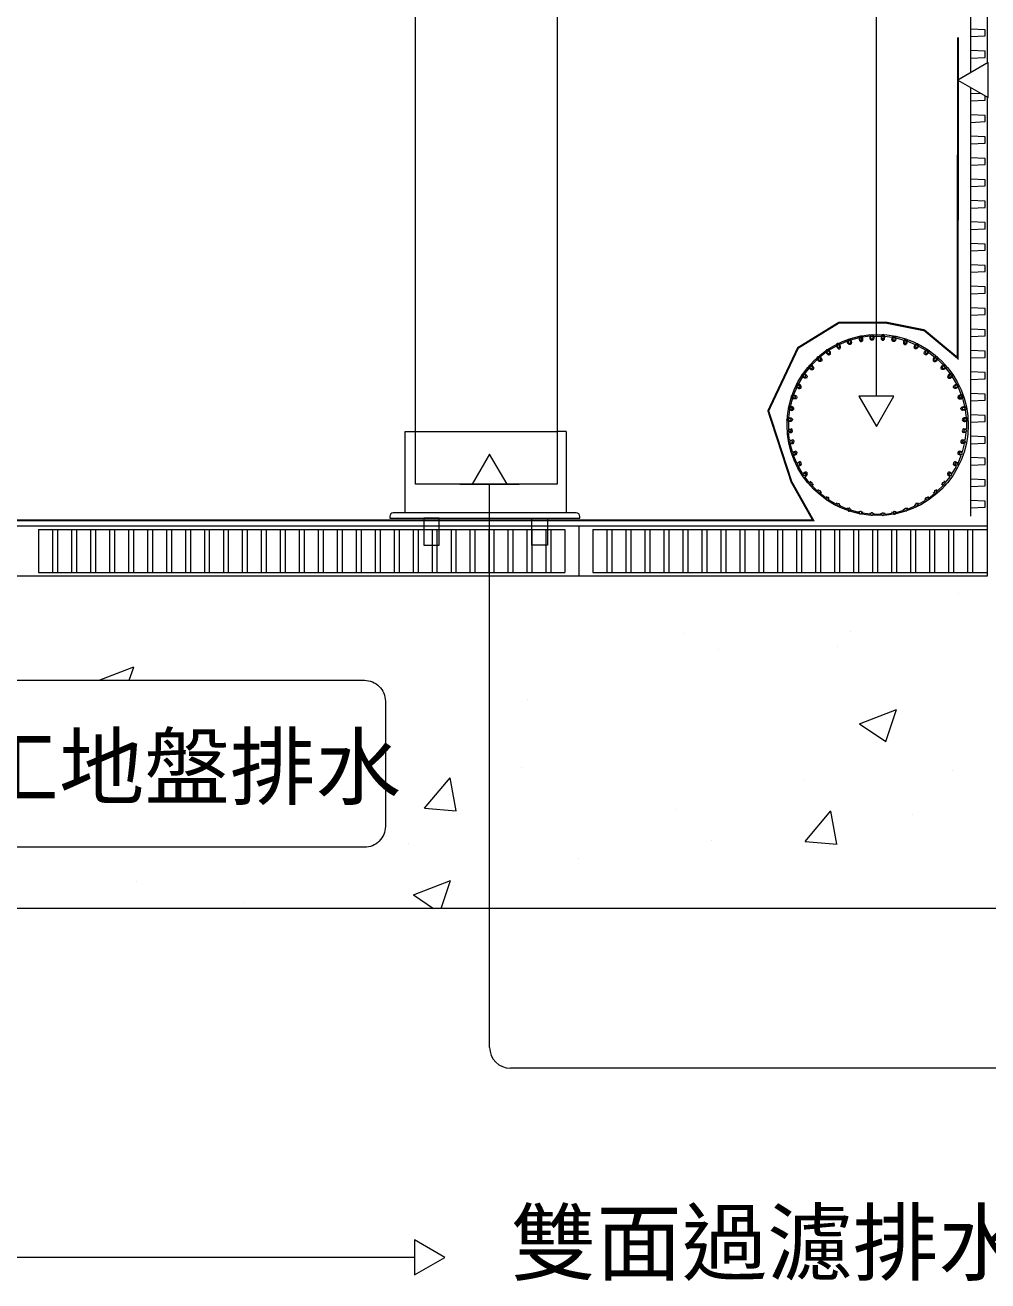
# Model space of a CAD drawing. Header units: millimetres. Extents: x 3083 to 7283, y 663 to 4579.
# Drawn here: x 4326 to 4787, y 2552 to 3153 of the extents above; entities that cross this region are included whole.
import ezdxf

# ---------------------------------------------------------------- set-up
doc = ezdxf.new("R2010")
doc.units = ezdxf.units.MM
doc.styles.add('微軟正黑體-20', font='Microsoft JhengHei.ttf', dxfattribs={"height": 20})

msp = doc.modelspace()

# ---------------------------------------------------------------- linework, layer by layer
at = {"lineweight": 5}
for p, q in [((4733.76, 2975.53), (4733.76, 3843.9)), ((4778.96, 3130.41, -163.19), (4778.96, 3556.79, -163.19)), ((4778.96, 2918.14, -163.19), (4778.96, 3123.32, -163.19)), ((4714.63, 2999.57), (4711.1, 2997.52)), ((4719.91, 3001.87), (4716.16, 3000.33)), ((4725.46, 3003.44), (4721.46, 3002.4)), ((4730.8, 3004.25), (4727.07, 3003.75)), ((4732.52, 3004.32), (4736.11, 3004.32)), ((4737.73, 3004.25), (4741.46, 3003.75)), ((4743.07, 3003.44), (4747.07, 3002.4)), ((4748.62, 3001.87), (4752.38, 3000.33)), ((4753.9, 2999.57), (4757.43, 2997.52)), ((4705.53, 2993.23), (4702.7, 2990.41)), ((4709.75, 2996.61), (4706.76, 2994.31)), ((4758.79, 2996.61), (4761.78, 2994.31)), ((4763, 2993.23), (4765.83, 2990.41)), ((4701.64, 2989.18), (4699.39, 2986.27)), ((4766.89, 2989.18), (4769.14, 2986.27)), ((4698.48, 2984.91), (4696.37, 2981.3)), ((4768.1, 2985.5), (4768.6, 2986)), ((4768.16, 2985.56), (4768.15, 2985.57)), ((4768.52, 2985.92), (4768.51, 2985.93)), ((4770.06, 2984.91), (4772.16, 2981.3)), ((4695.66, 2979.84), (4694.15, 2976.21)), ((4772.88, 2979.84), (4774.38, 2976.21)), ((4692.24, 2969.01), (4691.75, 2965.24)), ((4693.62, 2974.66), (4692.55, 2970.62)), ((4774.91, 2974.66), (4775.99, 2970.62)), ((4776.3, 2969.01), (4776.78, 2965.24)), ((4691.65, 2963.56), (4691.65, 2959.85)), ((4776.88, 2963.61), (4776.88, 2959.85)), ((4508.26, 2958.6, -606.74), (4513.2, 2958.6, -163.19)), ((4513.2, 2958.6, -163.19), (4581.1, 2958.6, -162.54)), ((4585.31, 2958.6, -606.74), (4581.11, 2958.6, -163.19)), ((4691.65, 2959.85), (4692.96, 2959.91)), ((4691.77, 2958.01), (4693.04, 2958.12)), ((4692.22, 2954.5), (4691.77, 2958.01)), ((4776.76, 2958.01), (4775.5, 2958.12)), ((4776.88, 2959.85), (4775.58, 2959.91)), ((4776.31, 2954.5), (4776.76, 2958.01)), ((4692.22, 2954.5), (4693.52, 2954.72)), ((4692.57, 2952.69), (4693.9, 2952.98)), ((4693.58, 2948.89), (4692.57, 2952.69)), ((4775.96, 2952.69), (4774.64, 2952.98)), ((4774.96, 2948.89), (4775.96, 2952.69)), ((4776.31, 2954.5), (4775.01, 2954.72)), ((4693.58, 2948.89), (4694.87, 2949.3)), ((4694.17, 2947.15), (4695.41, 2947.6)), ((4695.64, 2943.59), (4694.17, 2947.15)), ((4695.7, 2948.86), (4695.4, 2949.17)), ((4772.89, 2943.59), (4774.36, 2947.15)), ((4774.36, 2947.15), (4773.13, 2947.6)), ((4774.96, 2948.89), (4773.66, 2949.3)), ((4695.64, 2943.59), (4696.84, 2944.15)), ((4696.46, 2941.94), (4697.66, 2942.57)), ((4698.44, 2938.55), (4696.46, 2941.94)), ((4698.44, 2938.55), (4699.58, 2939.28)), ((4770.09, 2938.55), (4768.95, 2939.28)), ((4770.09, 2938.55), (4772.07, 2941.94)), ((4772.07, 2941.94), (4770.87, 2942.57)), ((4772.89, 2943.59), (4771.7, 2944.15)), ((4548.71, 2663.9), (4548.71, 2933.39)), ((4699.47, 2937.02), (4700.55, 2937.78)), ((4701.64, 2934.22), (4699.47, 2937.02)), ((4701.64, 2934.22), (4702.47, 2934.92)), ((4702.85, 2932.84), (4703.62, 2933.54)), ((4765.68, 2932.84), (4764.92, 2933.54)), ((4766.89, 2934.22), (4766.06, 2934.92)), ((4766.89, 2934.22), (4769.06, 2937.02)), ((4769.06, 2937.02), (4767.99, 2937.78)), ((4705.49, 2930.21), (4702.85, 2932.84)), ((4705.49, 2930.21), (4706.12, 2930.91)), ((4706.87, 2929), (4707.45, 2929.69)), ((4709.68, 2926.84), (4706.87, 2929)), ((4709.68, 2926.84), (4710.15, 2927.51)), ((4758.86, 2926.84), (4758.38, 2927.51)), ((4758.86, 2926.84), (4761.66, 2929)), ((4761.66, 2929), (4761.09, 2929.69)), ((4763.05, 2930.21), (4762.41, 2930.91)), ((4763.05, 2930.21), (4765.68, 2932.84)), ((4714.6, 2923.85), (4711.2, 2925.82)), ((4714.6, 2923.85), (4714.93, 2924.48)), ((4714.88, 2924.38), (4714.96, 2924.46)), ((4716.26, 2923.03), (4716.54, 2923.65)), ((4719.82, 2921.57), (4716.26, 2923.03)), ((4719.82, 2921.57), (4720.03, 2922.16)), ((4721.56, 2920.98), (4721.74, 2921.56)), ((4725.36, 2919.98), (4721.56, 2920.98)), ((4743.17, 2919.98), (4746.97, 2920.98)), ((4746.97, 2920.98), (4746.79, 2921.56)), ((4748.64, 2921.78), (4748.33, 2922.09)), ((4748.72, 2921.57), (4748.5, 2922.16)), ((4748.72, 2921.57), (4752.28, 2923.03)), ((4752.28, 2923.03), (4751.99, 2923.65)), ((4753.93, 2923.85), (4753.6, 2924.48)), ((4753.93, 2923.85), (4757.33, 2925.82)), ((4757.33, 2925.82), (4756.91, 2926.47)), ((4725.36, 2919.98), (4725.48, 2920.54)), ((4727.17, 2919.64), (4727.26, 2920.19)), ((4730.62, 2919.18), (4727.17, 2919.64)), ((4727.26, 2920.18), (4727.25, 2920.19)), ((4730.68, 2919.19), (4730.73, 2919.73)), ((4732.52, 2919.08), (4732.54, 2919.62)), ((4732.52, 2919.08), (4736.01, 2919.08)), ((4736.01, 2919.08), (4735.99, 2919.62)), ((4737.81, 2919.68), (4737.76, 2919.73)), ((4737.85, 2919.19), (4737.8, 2919.73)), ((4737.92, 2919.18), (4741.36, 2919.64)), ((4741.36, 2919.64), (4741.27, 2920.19)), ((4743.17, 2919.98), (4743.05, 2920.54)), ((4786.96, 2913.3, -163.19), (3698.71, 2913.3, -163.19)), ((4332.88, 2911.72, -163.19), (4584.7, 2911.72, -163.19)), ((4332.88, 2911.72, -163.19), (4332.88, 2891.2, -163.19)), ((4339.59, 2911.72, -163.19), (4339.59, 2891.2, -163.19)), ((4341.95, 2911.72, -163.19), (4341.95, 2891.2, -163.19)), ((4348.66, 2911.72, -163.19), (4348.66, 2891.2, -163.19)), ((4351.03, 2911.72, -163.19), (4351.03, 2891.2, -163.19)), ((4357.74, 2911.72, -163.19), (4357.74, 2891.2, -163.19)), ((4360.11, 2911.72, -163.19), (4360.11, 2891.2, -163.19)), ((4366.82, 2911.72, -163.19), (4366.82, 2891.2, -163.19)), ((4369.19, 2911.72, -163.19), (4369.19, 2891.2, -163.19)), ((4375.9, 2911.72, -163.19), (4375.9, 2891.2, -163.19)), ((4378.27, 2911.72, -163.19), (4378.27, 2891.2, -163.19)), ((4384.98, 2911.72, -163.19), (4384.98, 2891.2, -163.19)), ((4387.35, 2911.72, -163.19), (4387.35, 2891.2, -163.19)), ((4394.06, 2911.72, -163.19), (4394.06, 2891.2, -163.19)), ((4396.42, 2911.72, -163.19), (4396.42, 2891.2, -163.19)), ((4403.13, 2911.72, -163.19), (4403.13, 2891.2, -163.19)), ((4405.5, 2911.72, -163.19), (4405.5, 2891.2, -163.19)), ((4412.21, 2911.72, -163.19), (4412.21, 2891.2, -163.19)), ((4414.58, 2911.72, -163.19), (4414.58, 2891.2, -163.19)), ((4421.29, 2911.72, -163.19), (4421.29, 2891.2, -163.19)), ((4423.66, 2911.72, -163.19), (4423.66, 2891.2, -163.19)), ((4430.37, 2911.72, -163.19), (4430.37, 2891.2, -163.19)), ((4432.74, 2911.72, -163.19), (4432.74, 2891.2, -163.19)), ((4439.45, 2911.72, -163.19), (4439.45, 2891.2, -163.19)), ((4441.82, 2911.72, -163.19), (4441.82, 2891.2, -163.19)), ((4448.53, 2911.72, -163.19), (4448.53, 2891.2, -163.19)), ((4450.89, 2911.72, -163.19), (4450.89, 2891.2, -163.19)), ((4457.6, 2911.72, -163.19), (4457.6, 2891.2, -163.19)), ((4459.97, 2911.72, -163.19), (4459.97, 2891.2, -163.19)), ((4466.68, 2911.72, -163.19), (4466.68, 2891.2, -163.19)), ((4469.05, 2911.72, -163.19), (4469.05, 2891.2, -163.19)), ((4475.76, 2911.72, -163.19), (4475.76, 2891.2, -163.19)), ((4478.13, 2911.72, -163.19), (4478.13, 2891.2, -163.19)), ((4484.84, 2911.72, -163.19), (4484.84, 2891.2, -163.19)), ((4487.21, 2911.72, -163.19), (4487.21, 2891.2, -163.19)), ((4493.92, 2911.72, -163.19), (4493.92, 2891.2, -163.19)), ((4496.28, 2911.72, -163.19), (4496.28, 2891.2, -163.19)), ((4502.99, 2911.72, -163.19), (4502.99, 2891.2, -163.19)), ((4505.36, 2911.72, -163.19), (4505.36, 2891.2, -163.19)), ((4512.07, 2911.72, -163.19), (4512.07, 2891.2, -163.19)), ((4514.44, 2911.72, -163.19), (4514.44, 2891.2, -163.19)), ((4521.15, 2911.72, -163.19), (4521.15, 2891.2, -163.19)), ((4523.52, 2911.72, -163.19), (4523.52, 2891.2, -163.19)), ((4530.23, 2911.72, -163.19), (4530.23, 2891.2, -163.19)), ((4532.6, 2911.72, -163.19), (4532.6, 2891.2, -163.19)), ((4539.31, 2911.72, -163.19), (4539.31, 2891.2, -163.19)), ((4541.68, 2911.72, -163.19), (4541.68, 2891.2, -163.19)), ((4548.39, 2911.72, -163.19), (4548.39, 2891.2, -163.19)), ((4550.75, 2911.72, -163.19), (4550.75, 2891.2, -163.19)), ((4557.46, 2911.72, -163.19), (4557.46, 2891.2, -163.19)), ((4559.83, 2911.72, -163.19), (4559.83, 2891.2, -163.19)), ((4566.54, 2911.72, -163.19), (4566.54, 2891.2, -163.19)), ((4568.91, 2911.72, -163.19), (4568.91, 2891.2, -163.19)), ((4575.62, 2911.72, -163.19), (4575.62, 2891.2, -163.19)), ((4577.99, 2911.72, -163.19), (4577.99, 2891.2, -163.19)), ((4584.7, 2911.72, -163.19), (4584.7, 2891.2, -163.19)), ((4591.41, 2913.3, -163.19), (4591.41, 2889.62, -163.19)), ((4598.12, 2911.72, -163.19), (4786.96, 2911.72, -163.19)), ((4598.12, 2911.72, -163.19), (4598.12, 2891.2, -163.19)), ((4604.83, 2911.72, -163.19), (4604.83, 2891.2, -163.19)), ((4607.2, 2911.72, -163.19), (4607.2, 2891.2, -163.19)), ((4613.91, 2911.72, -163.19), (4613.91, 2891.2, -163.19)), ((4616.28, 2911.72, -163.19), (4616.28, 2891.2, -163.19)), ((4622.99, 2911.72, -163.19), (4622.99, 2891.2, -163.19)), ((4625.35, 2911.72, -163.19), (4625.35, 2891.2, -163.19)), ((4632.06, 2911.72, -163.19), (4632.06, 2891.2, -163.19)), ((4634.43, 2911.72, -163.19), (4634.43, 2891.2, -163.19)), ((4641.14, 2911.72, -163.19), (4641.14, 2891.2, -163.19)), ((4643.51, 2911.72, -163.19), (4643.51, 2891.2, -163.19)), ((4650.22, 2911.72, -163.19), (4650.22, 2891.2, -163.19)), ((4652.59, 2911.72, -163.19), (4652.59, 2891.2, -163.19)), ((4659.3, 2911.72, -163.19), (4659.3, 2891.2, -163.19)), ((4661.67, 2911.72, -163.19), (4661.67, 2891.2, -163.19)), ((4668.38, 2911.72, -163.19), (4668.38, 2891.2, -163.19)), ((4670.75, 2911.72, -163.19), (4670.75, 2891.2, -163.19)), ((4677.46, 2911.72, -163.19), (4677.46, 2891.2, -163.19)), ((4679.82, 2911.72, -163.19), (4679.82, 2891.2, -163.19)), ((4686.53, 2911.72, -163.19), (4686.53, 2891.2, -163.19)), ((4688.9, 2911.72, -163.19), (4688.9, 2891.2, -163.19)), ((4695.61, 2911.72, -163.19), (4695.61, 2891.2, -163.19)), ((4697.98, 2911.72, -163.19), (4697.98, 2891.2, -163.19)), ((4704.69, 2911.72, -163.19), (4704.69, 2891.2, -163.19)), ((4707.06, 2911.72, -163.19), (4707.06, 2891.2, -163.19)), ((4713.77, 2911.72, -163.19), (4713.77, 2891.2, -163.19)), ((4716.14, 2911.72, -163.19), (4716.14, 2891.2, -163.19)), ((4722.85, 2911.72, -163.19), (4722.85, 2891.2, -163.19)), ((4725.22, 2911.72, -163.19), (4725.22, 2891.2, -163.19)), ((4731.93, 2911.72, -163.19), (4731.93, 2891.2, -163.19)), ((4734.29, 2911.72, -163.19), (4734.29, 2891.2, -163.19)), ((4741, 2911.72, -163.19), (4741, 2891.2, -163.19)), ((4743.37, 2911.72, -163.19), (4743.37, 2891.2, -163.19)), ((4750.08, 2911.72, -163.19), (4750.08, 2891.2, -163.19)), ((4752.45, 2911.72, -163.19), (4752.45, 2891.2, -163.19)), ((4759.16, 2911.72, -163.19), (4759.16, 2891.2, -163.19)), ((4761.53, 2911.72, -163.19), (4761.53, 2891.2, -163.19)), ((4768.24, 2911.72, -163.19), (4768.24, 2891.2, -163.19)), ((4770.61, 2911.72, -163.19), (4770.61, 2891.2, -163.19)), ((4777.32, 2911.72, -163.19), (4777.32, 2891.2, -163.19)), ((4779.69, 2911.72, -163.19), (4779.69, 2891.2, -163.19)), ((4332.88, 2891.2, -163.19), (4584.7, 2891.2, -163.19)), ((4598.12, 2891.2, -163.19), (4786.96, 2891.2, -163.19)), ((6001.34, 2653.9), (4558.71, 2653.9)), ((4512.78, 2563.4, -163.19), (3963.25, 2563.4, -163.19))]:
    msp.add_line(p, q, dxfattribs=at)
at = {"color": 0, "lineweight": 5}
for p, q in [((4508.26, 2919.67, -606.74), (4508.26, 2958.6, -606.74)), ((4585.31, 2958.6, -606.74), (4585.31, 2919.67, -606.74)), ((4534.47, 2933.39, -163.19), (4562.82, 2933.39, -163.19)), ((4500.97, 2918.05, -606.74), (4500.97, 2917.24, -606.74)), ((4500.97, 2917.24, -606.74), (4591.81, 2917.24, -606.74)), ((4590.19, 2919.67, -606.74), (4502.6, 2919.67, -606.74)), ((4591.81, 2917.24, -606.74), (4591.81, 2918.05, -606.74))]:
    msp.add_line(p, q, dxfattribs=at)
at = {"linetype": 'Continuous', "lineweight": 5}
for p, q in [((4505.42, 2919.8, -326.37), (4505.42, 2919.8, -326.37)), ((4773.26, 2881.2, -163.19), (4773.26, 2881.2, -163.19)), ((4641.34, 2862.16, -163.19), (4641.34, 2862.16, -163.19)), ((4721.63, 2862.94, -163.19), (4721.63, 2862.94, -163.19)), ((4715.06, 2855.75, -163.19), (4715.06, 2855.75, -163.19)), ((4658.04, 2854.57, -163.19), (4658.04, 2854.57, -163.19)), ((4361.81, 2839.61, -163.19), (4378.4, 2845.97, -163.19)), ((4376.26, 2839.61, -163.19), (4378.39, 2845.96, -163.19)), ((4497.63, 2833.45, -163.19), (4497.63, 2833.45, -163.19)), ((4566.94, 2830.33, -163.19), (4566.94, 2830.33, -163.19)), ((4725.64, 2818.8, -163.19), (4743.43, 2825.63, -163.19)), ((4738.27, 2810.27, -163.19), (4743.42, 2825.62, -163.19)), ((4725.64, 2818.79, -163.19), (4738.27, 2810.27, -163.19)), ((4563.91, 2797.73, -163.19), (4563.91, 2797.73, -163.19)), ((4770.17, 2796.65, -163.19), (4770.17, 2796.65, -163.19)), ((4517.59, 2778.4, -163.19), (4529.83, 2792.99, -163.19)), ((4532.73, 2777.06, -163.19), (4529.79, 2792.98, -163.19)), ((4699.5, 2792, -163.19), (4699.5, 2792, -163.19)), ((4517.59, 2778.4, -163.19), (4532.77, 2777.07, -163.19)), ((4638.25, 2777.6, -163.19), (4638.25, 2777.6, -163.19)), ((4699.77, 2762.46, -163.19), (4712.02, 2777.05, -163.19)), ((4714.91, 2761.12, -163.19), (4711.97, 2777.04, -163.19)), ((4751.01, 2775.43, -163.19), (4751.01, 2775.43, -163.19)), ((4509.95, 2761.34, -163.19), (4509.95, 2761.34, -163.19)), ((4654.81, 2762.76, -163.19), (4654.81, 2762.76, -163.19)), ((4699.77, 2762.46, -163.19), (4714.96, 2761.13, -163.19)), ((4591.22, 2754.39, -163.19), (4591.22, 2754.39, -163.19)), ((4379.54, 2743.46, -163.19), (4379.54, 2743.46, -163.19)), ((4512.23, 2736.88, -163.19), (4530.01, 2743.71, -163.19)), ((4525.52, 2730.32, -163.19), (4530.01, 2743.7, -163.19)), ((4512.22, 2736.87, -163.19), (4521.93, 2730.32, -163.19)), ((4430.81, 2733.27, -163.19), (4430.81, 2733.27, -163.19))]:
    msp.add_line(p, q, dxfattribs=at)
at = {"lineweight": 5, "elevation": -163.19}
for points in [[(4786.96, 3135.03), (4786.96, 3556.79), (4893.7, 3556.79), (4893.7, 2876.56), (4997.87, 2876.56), (4997.87, 2936.28), (5067.32, 2936.28), (5067.32, 2730.32), (3434.58, 2730.32), (3434.58, 2868.97), (3606.28, 2868.97)], [(4778.96, 3147.66), (4785.8, 3147.97), (4785.8, 3150.91), (4778.96, 3151.22)], [(4778.96, 3137.4), (4785.8, 3137.72), (4785.8, 3140.66), (4778.96, 3140.97)], [(4779.45, 3130.69), (4778.96, 3130.72)], [(4784.34, 3120.22), (4778.96, 3120.46)], [(4778.96, 3116.9), (4785.8, 3117.21), (4785.8, 3119.38)], [(3956.21, 2889.62), (4786.96, 2889.62), (4786.96, 3118.7)], [(4778.96, 3106.64), (4785.8, 3106.96), (4785.8, 3109.9), (4778.96, 3110.21)], [(4778.96, 3096.39), (4785.8, 3096.7), (4785.8, 3099.64), (4778.96, 3099.96)], [(4778.96, 3086.13), (4785.8, 3086.45), (4785.8, 3089.39), (4778.96, 3089.7)], [(4778.96, 3075.88), (4785.8, 3076.19), (4785.8, 3079.13), (4778.96, 3079.45)], [(4778.96, 3065.63), (4785.8, 3065.94), (4785.8, 3068.88), (4778.96, 3069.2)], [(4778.96, 3055.37), (4785.8, 3055.69), (4785.8, 3058.63), (4778.96, 3058.94)], [(4778.96, 3045.12), (4785.8, 3045.43), (4785.8, 3048.37), (4778.96, 3048.69)], [(4778.96, 3034.87), (4785.8, 3035.18), (4785.8, 3038.12), (4778.96, 3038.43)], [(4778.96, 3024.61), (4785.8, 3024.93), (4785.8, 3027.87), (4778.96, 3028.18)], [(4778.96, 3014.36), (4785.8, 3014.67), (4785.8, 3017.61), (4778.96, 3017.93)], [(4778.96, 3004.1), (4785.8, 3004.42), (4785.8, 3007.36), (4778.96, 3007.67)], [(4778.96, 2993.85), (4785.8, 2994.16), (4785.8, 2997.1), (4778.96, 2997.42)], [(4778.96, 2983.6), (4785.8, 2983.91), (4785.8, 2986.85), (4778.96, 2987.17)], [(4778.96, 2973.34), (4785.8, 2973.66), (4785.8, 2976.6), (4778.96, 2976.91)], [(4778.96, 2963.09), (4785.8, 2963.4), (4785.8, 2966.34), (4778.96, 2966.66)], [(4778.96, 2952.84), (4785.8, 2953.15), (4785.8, 2956.09), (4778.96, 2956.4)], [(4778.96, 2942.58), (4785.8, 2942.9), (4785.8, 2945.84), (4778.96, 2946.15)], [(4778.96, 2932.33), (4785.8, 2932.64), (4785.8, 2935.58), (4778.96, 2935.9)], [(4778.96, 2922.07), (4785.8, 2922.39), (4785.8, 2925.33), (4778.96, 2925.64)]]:
    msp.add_lwpolyline(points, dxfattribs=at)
at = {"lineweight": 5}
for points, elevation in [([(4513.32, 3501.62), (4581.22, 3501.61), (4581.1, 2933.39), (4513.2, 2933.39)], -163.19), ([(4787.3, 3135.22), (4772.82, 3126.87), (4787.3, 3118.51)], -163.19), ([(4524.59, 2917.24), (4517.16, 2917.24), (4517.16, 2904.27), (4524.59, 2904.27)], -606.74), ([(4568.98, 2917.24), (4576.41, 2917.24), (4576.41, 2904.27), (4568.98, 2904.27)], -606.74), ([(4512.78, 2555.04), (4527.25, 2563.4), (4512.78, 2571.75)], -163.19)]:
    msp.add_lwpolyline(points, close=True, dxfattribs=dict(at, elevation=elevation))
at = {"lineweight": 5, "const_width": 1, "elevation": -163.19}
msp.add_lwpolyline([(3870.89, 2916.21), (4703.49, 2916.21), (4693.13, 2934.61), (4682.05, 2968.57), (4696.26, 2998.68), (4715.78, 3010.72), (4738.67, 3010.72), (4756.71, 3007.1), (4772.64, 2993.86), (4772.85, 3147.38)], dxfattribs=at)
at = {"lineweight": 5}
for points in [[(4715.11, 2998.66, 0.079695), (4715.48, 2998.38, 0.107125), (4715.9, 2998.25, 0.285261), (4716.48, 2998.54, 0.107125), (4716.62, 2998.96, 0.079695), (4716.6, 2999.42, 0.134754), (4716.1, 3000.39, 0.079695), (4715.74, 3000.68, 0.107125), (4715.32, 3000.81, 0.285692), (4714.74, 3000.51, 0.107125), (4714.6, 3000.09, 0.079695), (4714.62, 2999.63, 0.134349), (4715.11, 2998.67)], [(4715.34, 2999.03, 0.079695), (4715.53, 2998.88, 0.107125), (4715.76, 2998.81, 0.285894), (4716.07, 2998.97, 0.107125), (4716.15, 2999.2, 0.079695), (4716.13, 2999.45, 0.13535), (4715.86, 2999.97, 0.079695), (4715.67, 3000.12, 0.107125), (4715.44, 3000.19, 0.286324), (4715.13, 3000.03, 0.107125), (4715.05, 2999.8, 0.079695), (4715.06, 2999.55, 0.134944), (4715.33, 2999.03)], [(4721.51, 3002.33, -0.135203), (4721.83, 3001.29, -0.079695), (4721.77, 3000.83, -0.107125), (4721.56, 3000.45, -0.285737), (4720.94, 3000.25, -0.107125), (4720.54, 3000.45, -0.079695), (4720.24, 3000.8, -0.134797), (4719.91, 3001.83, -0.079695), (4719.97, 3002.29, -0.107125), (4720.18, 3002.68, -0.286168), (4720.8, 3002.87, -0.107125), (4721.2, 3002.67, -0.079695), (4721.51, 3002.33, -0.067313)], [(4721.21, 3001.92, -0.1351), (4721.39, 3001.36, -0.079695), (4721.36, 3001.11, -0.107125), (4721.24, 3000.91, -0.285628), (4720.91, 3000.8, -0.107125), (4720.69, 3000.91, -0.079695), (4720.53, 3001.09, -0.134694), (4720.35, 3001.65, -0.079695), (4720.38, 3001.9, -0.107125), (4720.5, 3002.11, -0.286059), (4720.83, 3002.22, -0.107125), (4721.05, 3002.11, -0.079695), (4721.21, 3001.92, -0.067313)], [(4725.69, 3002.3, 0.079695), (4725.96, 3001.93, 0.107125), (4726.33, 3001.7, 0.28571), (4726.97, 3001.84, 0.107125), (4727.22, 3002.2, 0.079695), (4727.32, 3002.65, 0.134366), (4727.09, 3003.71, 0.079695), (4726.81, 3004.09, 0.107125), (4726.44, 3004.32, 0.286141), (4725.8, 3004.18, 0.107125), (4725.56, 3003.82, 0.079695), (4725.46, 3003.36, 0.134772), (4725.68, 3002.31)], [(4726.7, 3003.33, 0.079695), (4726.55, 3003.53, 0.107125), (4726.35, 3003.65, 0.285625), (4726, 3003.58, 0.107125), (4725.87, 3003.38, 0.079695), (4725.82, 3003.13, 0.134286), (4725.94, 3002.57)], [(4725.94, 3002.56, 0.079695), (4726.09, 3002.36, 0.107125), (4726.29, 3002.24, 0.285194), (4726.64, 3002.31, 0.107125), (4726.77, 3002.51, 0.079695), (4726.82, 3002.75, 0.133881), (4726.7, 3003.32)], [(4732.45, 3004.24, -0.134815), (4732.49, 3003.16, -0.079695), (4732.32, 3002.73, -0.107125), (4732.01, 3002.42, -0.286187), (4731.36, 3002.39, -0.107125), (4731.04, 3002.68, -0.079695), (4730.83, 3003.1, -0.13522), (4730.78, 3004.18, -0.079695), (4730.96, 3004.61, -0.107125), (4731.26, 3004.93, -0.286617), (4731.91, 3004.95, -0.107125), (4732.24, 3004.66, -0.079695), (4732.45, 3004.25, -0.067313)], [(4732.02, 3003.92, -0.13447), (4732.05, 3003.34, -0.079695), (4731.95, 3003.11, -0.107125), (4731.79, 3002.94, -0.28582), (4731.44, 3002.92, -0.107125), (4731.26, 3003.08, -0.079695), (4731.15, 3003.31, -0.134875), (4731.12, 3003.89, -0.079695), (4731.22, 3004.12, -0.107125), (4731.38, 3004.29, -0.286251), (4731.73, 3004.31, -0.107125), (4731.91, 3004.15, -0.079695), (4732.02, 3003.93, -0.067313)], [(4736.04, 3003.16, 0.079695), (4736.22, 3002.73, 0.107125), (4736.52, 3002.42, 0.285988), (4737.17, 3002.39, 0.107125), (4737.5, 3002.68, 0.079695), (4737.71, 3003.1, 0.134628), (4737.75, 3004.18, 0.079695), (4737.57, 3004.61, 0.107125), (4737.27, 3004.93, 0.286419), (4736.62, 3004.95, 0.107125), (4736.29, 3004.66, 0.079695), (4736.08, 3004.25, 0.135034), (4736.04, 3003.16)], [(4736.49, 3003.34, 0.079695), (4736.58, 3003.11, 0.107125), (4736.75, 3002.94, 0.286355), (4737.1, 3002.92, 0.107125), (4737.27, 3003.08, 0.079695), (4737.39, 3003.31, 0.134973), (4737.41, 3003.89, 0.079695), (4737.32, 3004.12, 0.107125), (4737.15, 3004.29, 0.286786), (4736.8, 3004.31, 0.107125), (4736.63, 3004.15, 0.079695), (4736.51, 3003.93, 0.135379), (4736.49, 3003.34)], [(4743.08, 3003.36, -0.135077), (4742.85, 3002.3, -0.079695), (4742.57, 3001.93, -0.107125), (4742.2, 3001.7, -0.286465), (4741.56, 3001.84, -0.107125), (4741.32, 3002.2, -0.079695), (4741.22, 3002.65, -0.135482), (4741.45, 3003.71, -0.079695), (4741.72, 3004.09, -0.107125), (4742.1, 3004.32, -0.286896), (4742.73, 3004.18, -0.107125), (4742.98, 3003.82, -0.079695), (4743.08, 3003.36, -0.067313)], [(4742.72, 3003.14, -0.135562), (4742.59, 3002.56, -0.079695), (4742.44, 3002.36, -0.107125), (4742.24, 3002.24, -0.286981), (4741.9, 3002.31, -0.107125), (4741.77, 3002.51, -0.079695), (4741.71, 3002.75, -0.135968), (4741.84, 3003.33, -0.079695), (4741.99, 3003.53, -0.107125), (4742.19, 3003.65, -0.284708), (4742.53, 3003.58, -0.107125), (4742.66, 3003.38, -0.079695), (4742.72, 3003.13, -0.067313)], [(4746.71, 3001.29, 0.079695), (4746.76, 3000.83, 0.107125), (4746.97, 3000.45, 0.286438), (4747.6, 3000.25, 0.107125), (4747.99, 3000.45, 0.079695), (4748.3, 3000.8, 0.135051), (4748.62, 3001.83, 0.079695), (4748.56, 3002.29, 0.107125), (4748.35, 3002.68, 0.286869), (4747.73, 3002.87, 0.107125), (4747.34, 3002.67, 0.079695), (4747.03, 3002.33, 0.135456), (4746.71, 3001.29)], [(4747.15, 3001.36, 0.079695), (4747.18, 3001.11, 0.107125), (4747.29, 3000.91, 0.286547), (4747.63, 3000.8, 0.107125), (4747.84, 3000.91, 0.079695), (4748.01, 3001.09, 0.135154), (4748.18, 3001.65, 0.079695), (4748.15, 3001.9, 0.107125), (4748.04, 3002.11, 0.286978), (4747.7, 3002.22, 0.107125), (4747.49, 3002.11, 0.079695), (4747.32, 3001.92, 0.135559), (4747.15, 3001.36)], [(4753.92, 2999.63, -0.1355), (4753.42, 2998.66, -0.079695), (4753.06, 2998.38, -0.107125), (4752.64, 2998.25, -0.286914), (4752.06, 2998.54, -0.107125), (4751.92, 2998.96, -0.079695), (4751.94, 2999.42, -0.135905), (4752.43, 3000.39, -0.079695), (4752.79, 3000.68, -0.107125), (4753.21, 3000.81, -0.284641), (4753.79, 3000.51, -0.107125), (4753.94, 3000.09, -0.079695), (4753.92, 2999.63, -0.067313)], [(4753.47, 2999.55, -0.134904), (4753.2, 2999.03, -0.079695), (4753, 2998.88, -0.107125), (4752.77, 2998.81, -0.286281), (4752.46, 2998.97, -0.107125), (4752.39, 2999.2, -0.079695), (4752.4, 2999.45, -0.135309), (4752.67, 2999.97, -0.079695), (4752.87, 3000.12, -0.107125), (4753.1, 3000.19, -0.286712), (4753.41, 3000.03, -0.107125), (4753.48, 2999.8, -0.079695), (4753.47, 2999.55, -0.067313)], [(4706.82, 2994.27, -0.136231), (4707.52, 2993.43, -0.079695), (4707.64, 2992.99, -0.107125), (4707.6, 2992.55, -0.286829), (4707.1, 2992.13, -0.107125), (4706.66, 2992.16, -0.079695), (4706.24, 2992.36, -0.135825), (4705.54, 2993.19, -0.079695), (4705.42, 2993.64, -0.107125), (4705.47, 2994.08, -0.28726), (4705.97, 2994.5, -0.107125), (4706.4, 2994.46, -0.079695), (4706.82, 2994.26, -0.067313)], [(4706.39, 2992.78, 0.079695), (4706.62, 2992.68, 0.107125), (4706.85, 2992.68, 0.285868), (4707.11, 2992.91, 0.107125), (4707.13, 2993.15, 0.079695), (4707.05, 2993.39, 0.135326), (4706.66, 2993.82, 0.079695), (4706.43, 2993.92, 0.107125), (4706.19, 2993.93, 0.286299), (4705.93, 2993.69, 0.107125), (4705.91, 2993.45, 0.079695), (4705.99, 2993.21, 0.13492), (4706.39, 2992.78)], [(4710.4, 2995.65, 0.079695), (4710.8, 2995.42, 0.107125), (4711.23, 2995.35, 0.287195), (4711.76, 2995.73, 0.107125), (4711.84, 2996.16, 0.079695), (4711.76, 2996.61, 0.134029), (4711.13, 2997.5, 0.079695), (4710.73, 2997.73, 0.107125), (4710.3, 2997.8, 0.284922), (4709.76, 2997.42, 0.107125), (4709.68, 2996.99, 0.079695), (4709.77, 2996.54, 0.136169), (4710.4, 2995.64)], [(4710.98, 2997.06, -0.135165), (4711.29, 2996.57, -0.079695), (4711.33, 2996.32, -0.107125), (4711.27, 2996.09, -0.285698), (4710.98, 2995.9, -0.107125), (4710.75, 2995.95, -0.079695), (4710.54, 2996.08, -0.13476), (4710.22, 2996.58, -0.079695), (4710.18, 2996.82, -0.107125), (4710.24, 2997.06, -0.286128), (4710.53, 2997.25, -0.107125), (4710.76, 2997.2, -0.079695), (4710.98, 2997.06, -0.067313)], [(4758.77, 2996.54, -0.136225), (4758.14, 2995.65, -0.079695), (4757.74, 2995.42, -0.107125), (4757.3, 2995.35, -0.28498), (4756.77, 2995.73, -0.107125), (4756.69, 2996.16, -0.079695), (4756.77, 2996.61, -0.134085), (4757.4, 2997.5, -0.079695), (4757.8, 2997.73, -0.107125), (4758.24, 2997.8, -0.285411), (4758.77, 2997.42, -0.107125), (4758.85, 2996.99, -0.079695), (4758.76, 2996.54, -0.067313)], [(4757.24, 2996.57, 0.079695), (4757.21, 2996.32, 0.107125), (4757.26, 2996.09, 0.286477), (4757.56, 2995.9, 0.107125), (4757.79, 2995.95, 0.079695), (4758, 2996.08, 0.135088), (4758.32, 2996.58, 0.079695), (4758.35, 2996.82, 0.107125), (4758.3, 2997.06, 0.286908), (4758, 2997.25, 0.107125), (4757.77, 2997.2, 0.079695), (4757.56, 2997.06, 0.135494), (4757.24, 2996.57)], [(4761.01, 2993.43, 0.079695), (4760.89, 2992.99, 0.107125), (4760.94, 2992.55, 0.285346), (4761.43, 2992.13, 0.107125), (4761.87, 2992.16, 0.079695), (4762.29, 2992.36, 0.134023), (4762.99, 2993.19, 0.079695), (4763.11, 2993.64, 0.107125), (4763.07, 2994.08, 0.285776), (4762.57, 2994.5, 0.107125), (4762.13, 2994.46, 0.079695), (4761.71, 2994.26, 0.134429), (4761.02, 2993.44)], [(4762.54, 2993.21, -0.134928), (4762.15, 2992.78, -0.079695), (4761.92, 2992.68, -0.107125), (4761.68, 2992.68, -0.286307), (4761.42, 2992.91, -0.107125), (4761.4, 2993.15, -0.079695), (4761.48, 2993.39, -0.135334), (4761.88, 2993.82, -0.079695), (4762.11, 2993.92, -0.107125), (4762.34, 2993.93, -0.286738), (4762.6, 2993.69, -0.107125), (4762.62, 2993.45, -0.079695), (4762.54, 2993.21, -0.067313)], [(4702.51, 2988.41, 0.079695), (4702.95, 2988.29, 0.107125), (4703.39, 2988.34, 0.284839), (4703.81, 2988.84, 0.107125), (4703.78, 2989.27, 0.079695), (4703.58, 2989.69, 0.134357), (4702.74, 2990.39, 0.079695), (4702.3, 2990.51, 0.107125), (4701.86, 2990.47, 0.285269), (4701.44, 2989.97, 0.107125), (4701.47, 2989.53, 0.079695), (4701.67, 2989.11, 0.136497), (4702.52, 2988.41)], [(4702.71, 2989.94, -0.135141), (4703.14, 2989.55, -0.079695), (4703.24, 2989.32, -0.107125), (4703.25, 2989.08, -0.285672), (4703.01, 2988.82, -0.107125), (4702.77, 2988.8, -0.079695), (4702.54, 2988.88, -0.134736), (4702.1, 2989.28, -0.079695), (4702, 2989.51, -0.107125), (4702, 2989.74, -0.286103), (4702.23, 2990, -0.107125), (4702.47, 2990.02, -0.079695), (4702.71, 2989.94, -0.067313)], [(4766.86, 2989.11, -0.135897), (4766.03, 2988.41, -0.079695), (4765.58, 2988.29, -0.107125), (4765.14, 2988.34, -0.284633), (4764.72, 2988.84, -0.107125), (4764.76, 2989.27, -0.079695), (4764.96, 2989.69, -0.136303), (4765.79, 2990.39, -0.079695), (4766.24, 2990.51, -0.107125), (4766.67, 2990.47, -0.285063), (4767.09, 2989.97, -0.107125), (4767.06, 2989.53, -0.079695), (4766.86, 2989.11, -0.067313)], [(4765.39, 2989.55, 0.079695), (4765.29, 2989.32, 0.107125), (4765.29, 2989.08, 0.286503), (4765.52, 2988.82, 0.107125), (4765.76, 2988.8, 0.079695), (4766, 2988.88, 0.135113), (4766.43, 2989.28, 0.079695), (4766.53, 2989.51, 0.107125), (4766.54, 2989.74, 0.286934), (4766.3, 2990, 0.107125), (4766.06, 2990.02, 0.079695), (4765.82, 2989.94, 0.135518), (4765.39, 2989.55)], [(4696.7, 2979.33, 0.079695), (4697.16, 2979.32, 0.107125), (4697.57, 2979.48, 0.284677), (4697.85, 2980.07, 0.107125), (4697.7, 2980.49, 0.079695), (4697.4, 2980.84, 0.134204), (4696.42, 2981.3, 0.079695), (4695.95, 2981.3, 0.107125), (4695.54, 2981.14, 0.285108), (4695.27, 2980.55, 0.107125), (4695.41, 2980.14, 0.079695), (4695.71, 2979.79, 0.136345), (4696.7, 2979.33)], [(4699.47, 2986.24, -0.134632), (4700.35, 2985.62, -0.079695), (4700.58, 2985.21, -0.107125), (4700.65, 2984.78, -0.285132), (4700.27, 2984.25, -0.107125), (4699.84, 2984.17, -0.079695), (4699.38, 2984.26, -0.134227), (4698.5, 2984.88, -0.079695), (4698.27, 2985.29, -0.107125), (4698.2, 2985.72, -0.285562), (4698.58, 2986.25, -0.107125), (4699.01, 2986.33, -0.079695), (4699.46, 2986.24, -0.067313)], [(4699.41, 2984.71, 0.079695), (4699.66, 2984.68, 0.107125), (4699.89, 2984.73, 0.286077), (4700.08, 2985.03, 0.107125), (4700.03, 2985.26, 0.079695), (4699.9, 2985.47, 0.135522), (4699.4, 2985.79, 0.079695), (4699.15, 2985.82, 0.107125), (4698.92, 2985.77, 0.286507), (4698.73, 2985.47, 0.107125), (4698.78, 2985.24, 0.079695), (4698.92, 2985.03, 0.135117), (4699.41, 2984.71)], [(4768.18, 2985.62, 0.079695), (4767.95, 2985.21, 0.107125), (4767.88, 2984.78, 0.287044), (4768.26, 2984.25, 0.107125), (4768.69, 2984.17, 0.079695), (4769.15, 2984.26, 0.135621), (4770.03, 2984.88, 0.079695), (4770.27, 2985.29, 0.107125), (4770.33, 2985.72, 0.28477), (4769.96, 2986.25, 0.107125), (4769.52, 2986.33, 0.079695), (4769.07, 2986.24, 0.136027), (4768.18, 2985.61)], [(4769.62, 2985.03, -0.134732), (4769.12, 2984.71, -0.079695), (4768.88, 2984.68, -0.107125), (4768.65, 2984.73, -0.286098), (4768.46, 2985.03, -0.107125), (4768.5, 2985.26, -0.079695), (4768.64, 2985.47, -0.135137), (4769.13, 2985.79, -0.079695), (4769.38, 2985.82, -0.107125), (4769.61, 2985.77, -0.286529), (4769.8, 2985.47, -0.107125), (4769.75, 2985.24, -0.079695), (4769.62, 2985.03, -0.067313)], [(4772.83, 2979.79, -0.136049), (4771.84, 2979.33, -0.079695), (4771.37, 2979.32, -0.107125), (4770.96, 2979.48, -0.284794), (4770.69, 2980.07, -0.107125), (4770.83, 2980.49, -0.079695), (4771.13, 2980.84, -0.136455), (4772.12, 2981.3, -0.079695), (4772.58, 2981.3, -0.107125), (4772.99, 2981.14, -0.140149), (4773.21, 2980.89, -0.140149), (4773.27, 2980.55, -0.107125), (4773.12, 2980.14, -0.079695), (4772.82, 2979.79, -0.067313)], [(4694.22, 2976.2, -0.135466), (4695.25, 2975.83, -0.079695), (4695.58, 2975.51, -0.107125), (4695.76, 2975.1, -0.286017), (4695.53, 2974.49, -0.107125), (4695.14, 2974.3, -0.079695), (4694.67, 2974.26, -0.13506), (4693.65, 2974.64, -0.079695), (4693.32, 2974.96, -0.107125), (4693.14, 2975.36, -0.286448), (4693.37, 2975.98, -0.107125), (4693.76, 2976.17, -0.079695), (4694.23, 2976.2, -0.067313)], [(4694.58, 2974.7, 0.079695), (4694.83, 2974.74, 0.107125), (4695.04, 2974.85, 0.284671), (4695.15, 2975.18, 0.107125), (4695.04, 2975.4, 0.079695), (4694.86, 2975.56, 0.134198), (4694.3, 2975.74, 0.079695), (4694.05, 2975.71, 0.107125), (4693.84, 2975.6, 0.285101), (4693.73, 2975.26, 0.107125), (4693.84, 2975.05, 0.079695), (4694.03, 2974.88, 0.136339), (4694.59, 2974.7)], [(4696.5, 2980.84, -0.135338), (4697.02, 2980.57, -0.079695), (4697.17, 2980.37, -0.107125), (4697.24, 2980.15, -0.285881), (4697.07, 2979.83, -0.107125), (4696.85, 2979.76, -0.079695), (4696.6, 2979.77, -0.134932), (4696.08, 2980.04, -0.079695), (4695.93, 2980.24, -0.107125), (4695.86, 2980.47, -0.286311), (4696.02, 2980.78, -0.107125), (4696.25, 2980.86, -0.079695), (4696.5, 2980.84, -0.067313)], [(4771.52, 2980.57, 0.079695), (4771.36, 2980.37, 0.107125), (4771.3, 2980.15, 0.286294), (4771.46, 2979.83, 0.107125), (4771.68, 2979.76, 0.079695), (4771.93, 2979.77, 0.134916), (4772.45, 2980.04, 0.079695), (4772.61, 2980.24, 0.107125), (4772.68, 2980.47, 0.285864), (4772.51, 2980.78, 0.107125), (4772.29, 2980.86, 0.079695), (4772.04, 2980.84, 0.135322), (4771.52, 2980.57)], [(4773.29, 2975.83, 0.079695), (4772.96, 2975.51, 0.107125), (4772.78, 2975.1, 0.286158), (4773, 2974.49, 0.107125), (4773.4, 2974.3, 0.079695), (4773.86, 2974.26, 0.134788), (4774.88, 2974.64, 0.079695), (4775.21, 2974.96, 0.107125), (4775.39, 2975.36, 0.285727), (4775.16, 2975.98, 0.107125), (4774.77, 2976.17, 0.079695), (4774.31, 2976.2, 0.135193), (4773.29, 2975.83)], [(4774.51, 2974.88, -0.136056), (4773.95, 2974.7, -0.079695), (4773.7, 2974.74, -0.107125), (4773.49, 2974.85, -0.284801), (4773.39, 2975.18, -0.107125), (4773.49, 2975.4, -0.079695), (4773.68, 2975.56, -0.136461), (4774.24, 2975.74, -0.079695), (4774.49, 2975.71, -0.107125), (4774.69, 2975.6, -0.28437), (4774.8, 2975.26, -0.107125), (4774.69, 2975.05, -0.079695), (4774.51, 2974.88, -0.067313)], [(4693.38, 2968.8, 0.079695), (4693.83, 2968.91, 0.107125), (4694.18, 2969.17, 0.285522), (4694.29, 2969.82, 0.107125), (4694.04, 2970.18, 0.079695), (4693.66, 2970.44, 0.135), (4692.59, 2970.62, 0.079695), (4692.14, 2970.5, 0.107125), (4691.78, 2970.24, 0.285952), (4691.68, 2969.6, 0.107125), (4691.92, 2969.24, 0.079695), (4692.31, 2968.98, 0.134594), (4693.37, 2968.8)], [(4692.79, 2970.18, -0.13639), (4693.37, 2970.06, -0.079695), (4693.57, 2969.91, -0.107125), (4693.69, 2969.71, -0.286999), (4693.62, 2969.37, -0.107125), (4693.42, 2969.23, -0.079695), (4693.17, 2969.18, -0.135984), (4692.6, 2969.31, -0.079695), (4692.4, 2969.45, -0.107125), (4692.28, 2969.66, -0.284725), (4692.35, 2970, -0.107125), (4692.55, 2970.13, -0.079695), (4692.79, 2970.18, -0.067313)], [(4776.23, 2968.98, -0.135254), (4775.16, 2968.8, -0.079695), (4774.71, 2968.91, -0.107125), (4774.35, 2969.17, -0.286653), (4774.24, 2969.82, -0.107125), (4774.49, 2970.18, -0.079695), (4774.88, 2970.44, -0.13566), (4775.95, 2970.62, -0.079695), (4776.39, 2970.5, -0.107125), (4776.75, 2970.24, -0.286223), (4776.86, 2969.6, -0.107125), (4776.61, 2969.24, -0.079695), (4776.23, 2968.98, -0.067313)], [(4775.17, 2970.06, 0.079695), (4774.97, 2969.91, 0.107125), (4774.84, 2969.71, 0.285177), (4774.92, 2969.37, 0.107125), (4775.11, 2969.23, 0.079695), (4775.36, 2969.18, 0.13641), (4775.93, 2969.31, 0.079695), (4776.13, 2969.45, 0.107125), (4776.26, 2969.66, 0.284746), (4776.18, 2970)], [(4776.18, 2970, 0.107125), (4775.98, 2970.13, 0.079695), (4775.74, 2970.18, 0.134269), (4775.17, 2970.06)], [(4692.52, 2963.88, 0.079695), (4692.75, 2963.98, 0.107125), (4692.92, 2964.14, 0.285788), (4692.94, 2964.49, 0.107125), (4692.78, 2964.67, 0.079695), (4692.56, 2964.78, 0.13525), (4691.97, 2964.8, 0.079695), (4691.74, 2964.71, 0.107125), (4691.57, 2964.55, 0.286219), (4691.55, 2964.19, 0.107125), (4691.71, 2964.02, 0.079695), (4691.93, 2963.91, 0.134845), (4692.52, 2963.88)], [(4775.62, 2965.16, 0.079695), (4775.22, 2964.93, 0.107125), (4774.94, 2964.59, 0.287239), (4775, 2963.94, 0.107125), (4775.33, 2963.65, 0.079695), (4775.77, 2963.5, 0.135805), (4776.85, 2963.59, 0.079695), (4777.25, 2963.82, 0.107125), (4777.53, 2964.16, 0.284104), (4777.47, 2964.81, 0.107125), (4777.14, 2965.1, 0.079695), (4776.7, 2965.25, 0.13621), (4775.62, 2965.16)], [(4776.6, 2963.91, -0.135003), (4776.01, 2963.88, -0.079695), (4775.78, 2963.98, -0.107125), (4775.61, 2964.14, -0.286387), (4775.6, 2964.49, -0.107125), (4775.75, 2964.67, -0.079695), (4775.98, 2964.78, -0.135409), (4776.56, 2964.8, -0.079695), (4776.79, 2964.71, -0.107125), (4776.97, 2964.55, -0.285956), (4776.98, 2964.19, -0.107125), (4776.82, 2964.02, -0.079695), (4776.6, 2963.91, -0.067313)], [(4692.93, 2959.22, -0.285126), (4692.95, 2958.87, -0.107125), (4692.79, 2958.7, -0.079695), (4692.57, 2958.58, -0.134222), (4691.98, 2958.56, -0.079695), (4691.75, 2958.65, -0.107125), (4691.58, 2958.81, -0.285557), (4691.56, 2959.17, -0.107125), (4691.72, 2959.34, -0.079695), (4691.94, 2959.46, -0.067313)], [(4691.94, 2959.46, -0.134627), (4692.53, 2959.48, -0.079695), (4692.76, 2959.39, -0.107125), (4692.93, 2959.22, -0.140149)], [(4776.01, 2959.48, 0.079695), (4775.77, 2959.39, 0.107125), (4775.6, 2959.22, 0.287049), (4775.59, 2958.87, 0.107125), (4775.74, 2958.7, 0.079695), (4775.97, 2958.58, 0.135626), (4776.55, 2958.56, 0.079695), (4776.79, 2958.65, 0.107125), (4776.96, 2958.81, 0.286618), (4776.97, 2959.17, 0.107125), (4776.81, 2959.34, 0.079695), (4776.59, 2959.46, 0.136032), (4776, 2959.48)], [(4693.3, 2953.31, 0.079695), (4693.5, 2953.46, 0.107125), (4693.63, 2953.66, 0.285831), (4693.55, 2954.01, 0.107125), (4693.36, 2954.14, 0.079695), (4693.11, 2954.19, 0.135291), (4692.54, 2954.07, 0.079695), (4692.34, 2953.92, 0.107125), (4692.21, 2953.72, 0.286262), (4692.29, 2953.38, 0.107125), (4692.48, 2953.25, 0.079695), (4692.73, 2953.19, 0.134885), (4693.3, 2953.31)], [(4775.81, 2953.19, -0.134963), (4775.23, 2953.31, -0.079695), (4775.03, 2953.46, -0.107125), (4774.91, 2953.66, -0.286344), (4774.98, 2954.01, -0.107125), (4775.18, 2954.14, -0.079695), (4775.42, 2954.19, -0.135368), (4775.99, 2954.07, -0.079695), (4776.2, 2953.92, -0.107125), (4776.32, 2953.72, -0.285913), (4776.25, 2953.38, -0.107125), (4776.05, 2953.25, -0.079695), (4775.81, 2953.19, -0.067313)], [(4694.99, 2948.6, -0.284551), (4695.09, 2948.26, -0.107125), (4694.98, 2948.05, -0.079695), (4694.8, 2947.88, -0.136226), (4694.24, 2947.71, -0.079695), (4693.99, 2947.74, -0.107125), (4693.78, 2947.85, -0.284981), (4693.68, 2948.19, -0.107125), (4693.78, 2948.4, -0.079695), (4693.97, 2948.57, -0.067313)], [(4693.97, 2948.57, -0.134085), (4694.53, 2948.74, -0.079695), (4694.78, 2948.71, -0.107125), (4694.99, 2948.6, -0.140149)], [(4774.01, 2948.74, 0.079695), (4773.76, 2948.71, 0.107125), (4773.55, 2948.6, 0.284921), (4773.44, 2948.26, 0.107125), (4773.55, 2948.05, 0.079695), (4773.74, 2947.88, 0.136169), (4774.29, 2947.71, 0.079695), (4774.54, 2947.74, 0.107125), (4774.75, 2947.85, 0.287194), (4774.86, 2948.19, 0.107125), (4774.75, 2948.4, 0.079695), (4774.56, 2948.57, 0.134028), (4774.01, 2948.74)], [(4697, 2943.57, 0.107125), (4696.77, 2943.64, 0.079695), (4696.52, 2943.63, 0.134749), (4696, 2943.37, 0.079695), (4695.85, 2943.17, 0.107125), (4695.78, 2942.94, 0.285686), (4695.94, 2942.63, 0.107125), (4696.16, 2942.55, 0.079695), (4696.41, 2942.56, 0.134343), (4696.93, 2942.83)], [(4696.93, 2942.83, 0.079695), (4697.09, 2943.03, 0.107125), (4697.16, 2943.25, 0.285255), (4697, 2943.57)], [(4772.12, 2942.56, -0.135505), (4771.6, 2942.83, -0.079695), (4771.45, 2943.03, -0.107125), (4771.38, 2943.25, -0.28692), (4771.54, 2943.57, -0.107125), (4771.76, 2943.64, -0.079695), (4772.01, 2943.63, -0.135911), (4772.53, 2943.37, -0.079695), (4772.69, 2943.17, -0.107125), (4772.76, 2942.94, -0.286489), (4772.6, 2942.63, -0.107125), (4772.37, 2942.55, -0.079695), (4772.12, 2942.56, -0.067313)], [(4698.89, 2938.36, -0.13632), (4699.39, 2938.68, -0.079695), (4699.63, 2938.72, -0.107125), (4699.87, 2938.67, -0.285082), (4700.06, 2938.37, -0.107125), (4700.01, 2938.14, -0.079695), (4699.88, 2937.93, -0.135915), (4699.39, 2937.61, -0.079695), (4699.14, 2937.57, -0.107125), (4698.91, 2937.62, -0.284651), (4698.71, 2937.92, -0.107125), (4698.76, 2938.15, -0.079695), (4698.89, 2938.36, -0.067313)], [(4703.02, 2933.5, 0.079695), (4703.12, 2933.73, 0.107125), (4703.12, 2933.97, 0.286934), (4702.89, 2934.23, 0.107125), (4702.65, 2934.24, 0.079695), (4702.41, 2934.16, 0.135518), (4701.98, 2933.77, 0.079695), (4701.88, 2933.54, 0.107125), (4701.87, 2933.3, 0.286503), (4702.11, 2933.04, 0.107125), (4702.35, 2933.03, 0.079695), (4702.58, 2933.1, 0.135113), (4703.02, 2933.5)], [(4765.95, 2933.11, -0.134736), (4765.52, 2933.5, -0.079695), (4765.42, 2933.73, -0.107125), (4765.41, 2933.97, -0.286103), (4765.65, 2934.23, -0.107125), (4765.88, 2934.24, -0.079695), (4766.12, 2934.16, -0.135141), (4766.56, 2933.77, -0.079695), (4766.65, 2933.54, -0.107125), (4766.66, 2933.3, -0.285672), (4766.42, 2933.04, -0.107125), (4766.19, 2933.03, -0.079695), (4765.95, 2933.1, -0.067313)], [(4769.15, 2938.68, 0.079695), (4768.9, 2938.72, 0.107125), (4768.67, 2938.67, 0.285251), (4768.48, 2938.37, 0.107125), (4768.52, 2938.14, 0.079695), (4768.66, 2937.93, 0.13648), (4769.15, 2937.61, 0.079695), (4769.4, 2937.57, 0.107125), (4769.63, 2937.62, 0.28482), (4769.82, 2937.92, 0.107125), (4769.77, 2938.15, 0.079695), (4769.64, 2938.36, 0.134339), (4769.15, 2938.68)], [(4705.87, 2929.83, -0.135334), (4706.26, 2930.27, -0.079695), (4706.49, 2930.36, -0.107125), (4706.73, 2930.37, -0.286738), (4706.99, 2930.13, -0.107125), (4707, 2929.9, -0.079695), (4706.93, 2929.66, -0.134928), (4706.53, 2929.23, -0.079695), (4706.3, 2929.13, -0.107125), (4706.06, 2929.12, -0.286307), (4705.8, 2929.36, -0.107125), (4705.79, 2929.59, -0.079695), (4705.87, 2929.83, -0.067313)], [(4711.06, 2926.48, 0.079695), (4711.1, 2926.72, 0.107125), (4711.04, 2926.95, 0.286908), (4710.75, 2927.14, 0.107125), (4710.52, 2927.1, 0.079695), (4710.31, 2926.96, 0.135494), (4709.99, 2926.47, 0.079695), (4709.95, 2926.22, 0.107125), (4710.01, 2925.99, 0.286477), (4710.3, 2925.8, 0.107125), (4710.54, 2925.85, 0.079695), (4710.75, 2925.98, 0.135088), (4711.06, 2926.47)], [(4757.79, 2925.98, -0.13476), (4757.47, 2926.48, -0.079695), (4757.43, 2926.72, -0.107125), (4757.49, 2926.95, -0.286128), (4757.78, 2927.14, -0.107125), (4758.02, 2927.1, -0.079695), (4758.23, 2926.96, -0.135165), (4758.54, 2926.47, -0.079695), (4758.58, 2926.22, -0.107125), (4758.53, 2925.99, -0.285698), (4758.23, 2925.8, -0.107125), (4758, 2925.85, -0.079695), (4757.79, 2925.98, -0.067313)], [(4762.27, 2930.27, 0.079695), (4762.04, 2930.36, 0.107125), (4761.8, 2930.37, 0.286299), (4761.54, 2930.13, 0.107125), (4761.53, 2929.9, 0.079695), (4761.61, 2929.66, 0.13492), (4762, 2929.23, 0.079695), (4762.23, 2929.13, 0.107125), (4762.47, 2929.12, 0.285868), (4762.73, 2929.36, 0.107125), (4762.74, 2929.59, 0.079695), (4762.67, 2929.83, 0.135326), (4762.27, 2930.27)], [(4714.94, 2923.5, -0.135309), (4715.21, 2924.02, -0.079695), (4715.41, 2924.17, -0.107125), (4715.64, 2924.24, -0.286712), (4715.95, 2924.07, -0.107125), (4716.02, 2923.85, -0.079695), (4716.01, 2923.6, -0.134904), (4715.74, 2923.08, -0.079695), (4715.54, 2922.93, -0.107125), (4715.31, 2922.86, -0.286281), (4715, 2923.02, -0.107125), (4714.93, 2923.25, -0.079695), (4714.94, 2923.5, -0.067313)], [(4721.2, 2921.4, 0.079695), (4721.17, 2921.64, 0.107125), (4721.05, 2921.85, 0.286978), (4720.72, 2921.96, 0.107125), (4720.51, 2921.85, 0.079695), (4720.34, 2921.66, 0.135559), (4720.16, 2921.1, 0.079695), (4720.2, 2920.86, 0.107125), (4720.31, 2920.65, 0.286547), (4720.65, 2920.54, 0.107125), (4720.86, 2920.65, 0.079695), (4721.02, 2920.84, 0.135154), (4721.2, 2921.4)], [(4747.51, 2920.84, -0.134694), (4747.33, 2921.4, -0.079695), (4747.37, 2921.64, -0.107125), (4747.48, 2921.85, -0.286059), (4747.82, 2921.96, -0.107125), (4748.03, 2921.85, -0.079695), (4748.19, 2921.66, -0.1351), (4748.37, 2921.1, -0.079695), (4748.34, 2920.86, -0.107125), (4748.22, 2920.65, -0.285628), (4747.89, 2920.54, -0.107125), (4747.68, 2920.65, -0.079695), (4747.51, 2920.84, -0.067313)], [(4753.32, 2924.02, 0.079695), (4753.13, 2924.17, 0.107125), (4752.9, 2924.24, 0.286324), (4752.59, 2924.07, 0.107125), (4752.51, 2923.85, 0.079695), (4752.52, 2923.6, 0.134944), (4752.8, 2923.08, 0.079695), (4752.99, 2922.93, 0.107125), (4753.22, 2922.86, 0.285894), (4753.53, 2923.02, 0.107125), (4753.61, 2923.25, 0.079695), (4753.59, 2923.5, 0.13535), (4753.32, 2924.02)], [(4725.73, 2919.64, -0.135968), (4725.86, 2920.21, -0.079695), (4726.01, 2920.41, -0.107125), (4726.21, 2920.54, -0.284708), (4726.55, 2920.46, -0.107125), (4726.68, 2920.27, -0.079695), (4726.74, 2920.02, -0.135562), (4726.61, 2919.45, -0.079695), (4726.46, 2919.25, -0.107125), (4726.26, 2919.12, -0.286981), (4725.92, 2919.2, -0.107125), (4725.79, 2919.39, -0.079695), (4725.73, 2919.64, -0.067313)], [(4731.17, 2918.86, -0.135576), (4731.17, 2919.45, -0.079695), (4731.28, 2919.68, -0.107125), (4731.45, 2919.84, -0.286996), (4731.8, 2919.84, -0.107125), (4731.97, 2919.68, -0.079695), (4732.07, 2919.45, -0.135171), (4732.07, 2918.86, -0.079695), (4731.97, 2918.63, -0.107125), (4731.8, 2918.47, -0.286565), (4731.44, 2918.47, -0.107125), (4731.27, 2918.64, -0.079695), (4731.17, 2918.86, -0.067313)], [(4736.41, 2918.79, -0.135576), (4736.41, 2919.37, -0.079695), (4736.52, 2919.6, -0.107125), (4736.69, 2919.77, -0.286996), (4737.04, 2919.77, -0.107125), (4737.21, 2919.6, -0.079695), (4737.31, 2919.37, -0.135171), (4737.31, 2918.79, -0.079695), (4737.21, 2918.56, -0.107125), (4737.04, 2918.39, -0.286565), (4736.69, 2918.39, -0.107125), (4736.52, 2918.56, -0.079695), (4736.41, 2918.79, -0.067313)], [(4742.76, 2920.14, 0.079695), (4742.61, 2920.34, 0.107125), (4742.41, 2920.46, 0.285625), (4742.06, 2920.39, 0.107125), (4741.93, 2920.19, 0.079695), (4741.88, 2919.95, 0.134286), (4742, 2919.37, 0.079695), (4742.15, 2919.17, 0.107125), (4742.35, 2919.05, 0.285194), (4742.7, 2919.12, 0.107125), (4742.83, 2919.32, 0.079695), (4742.88, 2919.56, 0.133881), (4742.76, 2920.13)]]:
    msp.add_lwpolyline(points, format="xyb", dxfattribs=at)
for points in [[(4725.4, 2975.53), (4733.76, 2961.06), (4742.12, 2975.53)], [(4557.06, 2933.39), (4548.71, 2947.86), (4540.35, 2933.39)]]:
    msp.add_lwpolyline(points, close=True, dxfattribs=at)
at = {"linetype": 'Continuous', "lineweight": 5}
msp.add_lwpolyline([(4691.84, 2965.25, -0.134449), (4692.91, 2965.16, -0.079695), (4693.31, 2964.93, -0.107125), (4693.59, 2964.59, -0.284937), (4693.54, 2963.94, -0.107125), (4693.2, 2963.65, -0.079695), (4692.77, 2963.5, -0.134043), (4691.69, 2963.59, -0.079695), (4691.28, 2963.82, -0.107125), (4691, 2964.16, -0.285367), (4691.06, 2964.81, -0.107125), (4691.39, 2965.1, -0.079695), (4691.83, 2965.25, -0.067313)], format="xyb", dxfattribs=at)
at = {"lineweight": 5, "elevation": -163.19}
msp.add_lwpolyline([(4013.07, 2839.61), (4488.82, 2839.61, -0.414214), (4498.82, 2829.61), (4498.82, 2769.68, -0.414214), (4488.82, 2759.68), (4013.07, 2759.68, -0.414214), (4003.07, 2769.68), (4003.07, 2829.61, -0.414214)], format="xyb", close=True, dxfattribs=at)
at = {"linetype": 'Continuous', "lineweight": 5}
msp.add_circle((4734.38, 2961.75), 43.35, dxfattribs=at)
at = {"lineweight": 5}
for centre, radius, start, end in [((4692.76, 2959), 0.922, 287.22356, 77.91804), ((4775.77, 2959), 0.922, 102.08196, 252.77644), ((4693.48, 2953.8), 0.922, 296.91069, 87.60517), ((4775.05, 2953.8), 0.922, 92.39483, 243.08931), ((4694.92, 2948.38), 0.922, 302.05988, 92.75436), ((4773.62, 2948.38), 0.922, 87.24564, 237.94012), ((4697.04, 2943.25), 0.922, 312.31237, 103.00685), ((4699.87, 2938.41), 0.922, 317.46156, 108.15604), ((4768.67, 2938.41), 0.922, 71.84396, 222.53844), ((4771.49, 2943.25), 0.922, 76.99315, 227.68763), ((4558.71, 2663.9), 10, 180, 270)]:
    msp.add_arc(centre, radius, start, end, dxfattribs=at)
at = {"color": 0, "lineweight": 5}
for centre, start, end in [((4502.6, 2918.05, -606.74), 90, 180), ((4590.19, 2918.05, -606.74), 0, 90)]:
    msp.add_arc(centre, 1.62, start, end, dxfattribs=at)

# ---------------------------------------------------------------- texts
at = {"lineweight": 5, "style": '微軟正黑體-20'}
for s, p in [('花台．屋頂，人工地盤排水', (4015.23, 2783.19, -163.19)), ('雙面過濾排水板', (4558.83, 2555.47, -163.19))]:
    msp.add_text(s, height=30, dxfattribs=at).set_placement(p)

doc.saveas('drawing.dxf')
